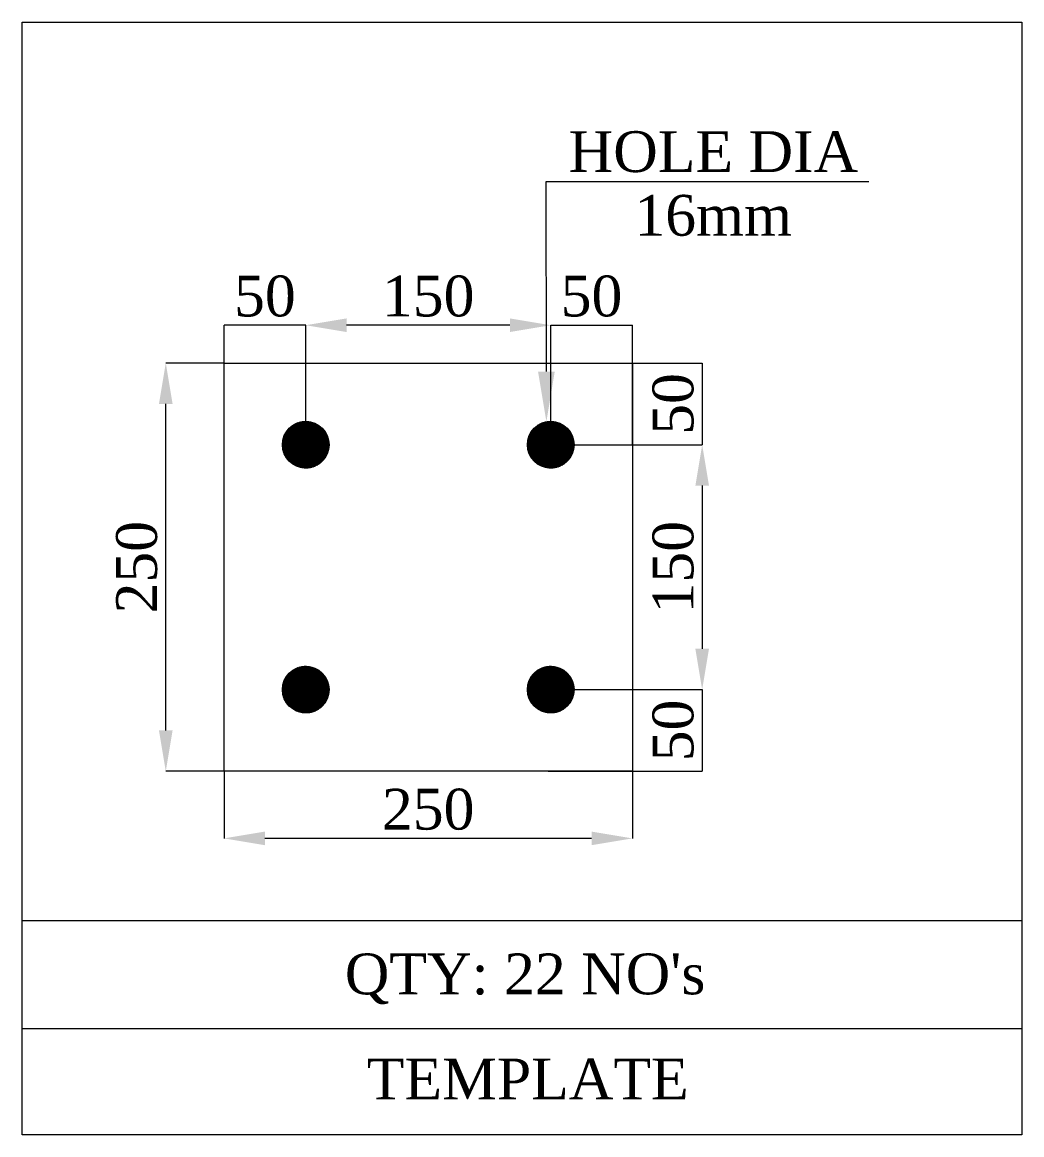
# Model space of a CAD drawing. Header units: millimetres. Extents: x 0 to 13151789, y -1482478 to 0.
# Drawn here: x 12844352 to 12844964, y -1357423 to -1356742 of the extents above; entities that cross this region are included whole.
import ezdxf

# ---------------------------------------------------------------- set-up
doc = ezdxf.new("R2010")
doc.units = ezdxf.units.MM
doc.header["$LTSCALE"] = 0.4
doc.header["$MEASUREMENT"] = 0
doc.header["$PDMODE"] = 66
doc.layers.get('Defpoints').update_dxf_attribs({"lineweight": 0})
for name, color, linetype, lineweight in [('Bolt', 255, 'Continuous', 0), ('HATCH', 8, 'Continuous', 0), ('Layer 1', 7, 'Continuous', 0), ('Other object type', 1, 'Continuous', 0), ('TEXT', 7, 'Continuous', 0)]:
    doc.layers.add(name, color=color, linetype=linetype, lineweight=lineweight)
doc.styles.add('style2', font='ARIALN.TTF')
doc.styles.add('TNROMAN', font='times.ttf')
doc.dimstyles.new('shahid', dxfattribs={"dimtxt": 37.0005, "dimasz": 20, "dimexe": 8, "dimexo": 10, "dimgap": 5, "dimtad": 3, "dimdec": 0, "dimrnd": 1, "dimzin": 0, "dimdsep": 46, "dimtxsty": 'style2', "dimcen": 0.09, "dimclrt": 1, "dimadec": 0, "dimazin": 0, "dimtfac": 1, "dimtdec": 0, "dimtix": 1, "dimtmove": 1, "dimatfit": 3, "dimfxl": 1, "dimtolj": 1, "dimtzin": 0, "dimlwd": 5, "dimlwe": 5, "dimarcsym": 0})

# ---------------------------------------------------------------- blocks, each defined once
blk = doc.blocks.new('*D307')
at = {"layer": 'Defpoints', "color": 0, "linetype": 'ByBlock', "lineweight": 0, "ltscale": 0.0025, "transparency": 16777216}
for p in [(12844725.79, -1356927.61), (12844675.79, -1357000.82), (12844725.79, -1357000.82)]:
    blk.add_point(p, dxfattribs=at)
at = {"layer": 'Layer 1', "color": 8, "linetype": 'ByBlock', "lineweight": 5, "ltscale": 0.0025, "transparency": 16777216}
for p, q in [((12844675.79, -1357000.82), (12844675.79, -1356927.61)), ((12844675.79, -1356927.61), (12844725.79, -1356927.61)), ((12844725.79, -1357000.82), (12844725.79, -1356927.61))]:
    blk.add_line(p, q, dxfattribs=at)
at = {"layer": 'Layer 1', "color": 2, "linetype": 'ByBlock', "lineweight": 0, "ltscale": 0.0025, "transparency": 16777216, "insert": (12844700.79, -1356909.89), "char_height": 25, "attachment_point": 5, "style": 'TNROMAN'}
blk.add_mtext('\\A1;50', dxfattribs=at)
blk = doc.blocks.new('*D308')
at = {"layer": 'Defpoints', "color": 0, "linetype": 'ByBlock', "lineweight": 0, "ltscale": 0.0025, "transparency": 16777216}
for p in [(12844525.79, -1356927.61), (12844525.79, -1357000.82), (12844675.79, -1357000.82)]:
    blk.add_point(p, dxfattribs=at)
at = {"layer": 'Layer 1', "color": 8, "linetype": 'ByBlock', "lineweight": 5, "ltscale": 0.0025, "transparency": 16777216}
for p, q in [((12844525.79, -1357000.82), (12844525.79, -1356927.61)), ((12844650.79, -1356927.61), (12844550.79, -1356927.61)), ((12844675.79, -1357000.82), (12844675.79, -1356927.61))]:
    blk.add_line(p, q, dxfattribs=at)
at = {"layer": 'Layer 1', "color": 8, "linetype": 'ByBlock', "lineweight": 0, "ltscale": 0.0025, "transparency": 16777216}
for points in [[(12844550.79, -1356923.44), (12844550.79, -1356931.77), (12844525.79, -1356927.61)], [(12844650.79, -1356923.44), (12844650.79, -1356931.77), (12844675.79, -1356927.61)]]:
    blk.add_solid(points, dxfattribs=at)
at = {"layer": 'Layer 1', "color": 2, "linetype": 'ByBlock', "lineweight": 0, "ltscale": 0.0025, "transparency": 16777216, "insert": (12844600.79, -1356909.89), "char_height": 25, "attachment_point": 5, "style": 'TNROMAN'}
blk.add_mtext('\\A1;150', dxfattribs=at)
blk = doc.blocks.new('*D309')
at = {"layer": 'Defpoints', "color": 0, "linetype": 'ByBlock', "lineweight": 0, "ltscale": 0.0025, "transparency": 16777216}
for p in [(12844475.79, -1356927.61), (12844475.79, -1357002.35), (12844525.79, -1357000.82)]:
    blk.add_point(p, dxfattribs=at)
at = {"layer": 'Layer 1', "color": 8, "linetype": 'ByBlock', "lineweight": 5, "ltscale": 0.0025, "transparency": 16777216}
for p, q in [((12844475.79, -1357002.35), (12844475.79, -1356927.61)), ((12844525.79, -1356927.61), (12844475.79, -1356927.61)), ((12844525.79, -1357000.82), (12844525.79, -1356927.61))]:
    blk.add_line(p, q, dxfattribs=at)
at = {"layer": 'Layer 1', "color": 2, "linetype": 'ByBlock', "lineweight": 0, "ltscale": 0.0025, "transparency": 16777216, "insert": (12844500.79, -1356909.89), "char_height": 25, "attachment_point": 5, "style": 'TNROMAN'}
blk.add_mtext('\\A1;50', dxfattribs=at)
blk = doc.blocks.new('*D306')
at = {"layer": 'Defpoints', "color": 0, "linetype": 'ByBlock', "lineweight": 0, "ltscale": 0.0025, "transparency": 16777216}
for p in [(12844675.79, -1356950.82), (12844675.79, -1357000.82), (12844768.56, -1357000.82)]:
    blk.add_point(p, dxfattribs=at)
at = {"layer": 'Layer 1', "color": 8, "linetype": 'ByBlock', "lineweight": 5, "ltscale": 0.0025, "transparency": 16777216}
for p, q in [((12844675.79, -1356950.82), (12844768.56, -1356950.82)), ((12844768.56, -1356950.82), (12844768.56, -1357000.82)), ((12844675.79, -1357000.82), (12844768.56, -1357000.82))]:
    blk.add_line(p, q, dxfattribs=at)
at = {"layer": 'Layer 1', "color": 2, "linetype": 'ByBlock', "lineweight": 0, "ltscale": 0.0025, "transparency": 16777216, "insert": (12844750.84, -1356975.82), "char_height": 25, "attachment_point": 5, "rotation": 90, "style": 'TNROMAN'}
blk.add_mtext('\\A1;50', dxfattribs=at)
blk = doc.blocks.new('*D310')
at = {"layer": 'Defpoints', "color": 0, "linetype": 'ByBlock', "lineweight": 0, "ltscale": 0.0025, "transparency": 16777216}
for p in [(12844675.79, -1357000.82), (12844675.79, -1357150.82), (12844768.56, -1357150.82)]:
    blk.add_point(p, dxfattribs=at)
at = {"layer": 'Layer 1', "color": 8, "linetype": 'ByBlock', "lineweight": 5, "ltscale": 0.0025, "transparency": 16777216}
for p, q in [((12844675.79, -1357000.82), (12844768.56, -1357000.82)), ((12844768.56, -1357025.82), (12844768.56, -1357125.82)), ((12844675.79, -1357150.82), (12844768.56, -1357150.82))]:
    blk.add_line(p, q, dxfattribs=at)
at = {"layer": 'Layer 1', "color": 8, "linetype": 'ByBlock', "lineweight": 0, "ltscale": 0.0025, "transparency": 16777216}
for points in [[(12844764.39, -1357025.82), (12844772.73, -1357025.82), (12844768.56, -1357000.82)], [(12844764.39, -1357125.82), (12844772.73, -1357125.82), (12844768.56, -1357150.82)]]:
    blk.add_solid(points, dxfattribs=at)
at = {"layer": 'Layer 1', "color": 2, "linetype": 'ByBlock', "lineweight": 0, "ltscale": 0.0025, "transparency": 16777216, "insert": (12844750.84, -1357075.82), "char_height": 25, "attachment_point": 5, "rotation": 90, "style": 'TNROMAN'}
blk.add_mtext('\\A1;150', dxfattribs=at)
blk = doc.blocks.new('*D311')
at = {"layer": 'Defpoints', "color": 0, "linetype": 'ByBlock', "lineweight": 0, "ltscale": 0.0025, "transparency": 16777216}
for p in [(12844675.79, -1357150.82), (12844674.3, -1357200.82), (12844768.56, -1357200.82)]:
    blk.add_point(p, dxfattribs=at)
at = {"layer": 'Layer 1', "color": 8, "linetype": 'ByBlock', "lineweight": 5, "ltscale": 0.0025, "transparency": 16777216}
for p, q in [((12844675.79, -1357150.82), (12844768.56, -1357150.82)), ((12844768.56, -1357150.82), (12844768.56, -1357200.82)), ((12844674.3, -1357200.82), (12844768.56, -1357200.82))]:
    blk.add_line(p, q, dxfattribs=at)
at = {"layer": 'Layer 1', "color": 2, "linetype": 'ByBlock', "lineweight": 0, "ltscale": 0.0025, "transparency": 16777216, "insert": (12844750.84, -1357175.82), "char_height": 25, "attachment_point": 5, "rotation": 90, "style": 'TNROMAN'}
blk.add_mtext('\\A1;50', dxfattribs=at)
blk = doc.blocks.new('*D312')
at = {"layer": 'Defpoints', "color": 0, "linetype": 'ByBlock', "lineweight": 0, "ltscale": 0.0025, "transparency": 16777216}
for p in [(12844475.79, -1357200.82), (12844725.79, -1357200.82), (12844475.79, -1357241.94)]:
    blk.add_point(p, dxfattribs=at)
at = {"layer": 'Layer 1', "color": 8, "linetype": 'ByBlock', "lineweight": 5, "ltscale": 0.0025, "transparency": 16777216}
for p, q in [((12844475.79, -1357200.82), (12844475.79, -1357241.94)), ((12844725.79, -1357200.82), (12844725.79, -1357241.94)), ((12844700.79, -1357241.94), (12844500.79, -1357241.94))]:
    blk.add_line(p, q, dxfattribs=at)
at = {"layer": 'Layer 1', "color": 8, "linetype": 'ByBlock', "lineweight": 0, "ltscale": 0.0025, "transparency": 16777216}
for points in [[(12844500.79, -1357237.77), (12844500.79, -1357246.1), (12844475.79, -1357241.94)], [(12844700.79, -1357237.77), (12844700.79, -1357246.1), (12844725.79, -1357241.94)]]:
    blk.add_solid(points, dxfattribs=at)
at = {"layer": 'Layer 1', "color": 2, "linetype": 'ByBlock', "lineweight": 0, "ltscale": 0.0025, "transparency": 16777216, "insert": (12844600.79, -1357224.22), "char_height": 25, "attachment_point": 5, "style": 'TNROMAN'}
blk.add_mtext('\\A1;250', dxfattribs=at)
blk = doc.blocks.new('*D313')
at = {"layer": 'Defpoints', "color": 0, "linetype": 'ByBlock', "lineweight": 0, "ltscale": 0.0025, "transparency": 16777216}
for p in [(12844440.09, -1356950.82), (12844475.79, -1356950.82), (12844475.79, -1357200.82)]:
    blk.add_point(p, dxfattribs=at)
at = {"layer": 'Layer 1', "color": 8, "linetype": 'ByBlock', "lineweight": 5, "ltscale": 0.0025, "transparency": 16777216}
for p, q in [((12844475.79, -1356950.82), (12844440.09, -1356950.82)), ((12844440.09, -1357175.82), (12844440.09, -1356975.82)), ((12844475.79, -1357200.82), (12844440.09, -1357200.82))]:
    blk.add_line(p, q, dxfattribs=at)
at = {"layer": 'Layer 1', "color": 8, "linetype": 'ByBlock', "lineweight": 0, "ltscale": 0.0025, "transparency": 16777216}
for points in [[(12844435.92, -1356975.82), (12844444.26, -1356975.82), (12844440.09, -1356950.82)], [(12844435.92, -1357175.82), (12844444.26, -1357175.82), (12844440.09, -1357200.82)]]:
    blk.add_solid(points, dxfattribs=at)
at = {"layer": 'Layer 1', "color": 2, "linetype": 'ByBlock', "lineweight": 0, "ltscale": 0.0025, "transparency": 16777216, "insert": (12844422.37, -1357075.82), "char_height": 25, "attachment_point": 5, "rotation": 90, "style": 'TNROMAN'}
blk.add_mtext('\\A1;250', dxfattribs=at)

msp = doc.modelspace()

# ---------------------------------------------------------------- hatches: boundary and pattern name
at = {"layer": 'HATCH', "lineweight": 0}
h = msp.add_hatch(dxfattribs=at)
h.set_pattern_fill('ANSI31', color=8)
h.set_pattern_definition([(45, (5242252.3567, -2043300.86571), (-0.0883883476483, 0.0883883476483), [])])
h.paths.add_polyline_path([(12844540.09, -1357000.82, -1), (12844511.49, -1357000.82, -1)])
h = msp.add_hatch(dxfattribs=at)
h.set_pattern_fill('ANSI31', color=8)
h.set_pattern_definition([(45, (5242102.3567, -2043300.86571), (-0.0883883476483, 0.0883883476483), [])])
h.paths.add_polyline_path([(12844690.09, -1357000.82, -1), (12844661.49, -1357000.82, -1)])
h = msp.add_hatch(dxfattribs=at)
h.set_pattern_fill('ANSI31', color=8)
h.set_pattern_definition([(45, (5242252.3567, -2043450.86571), (-0.0883883476483, 0.0883883476483), [])])
h.paths.add_polyline_path([(12844540.09, -1357150.82, -1), (12844511.49, -1357150.82, -1)])
h = msp.add_hatch(dxfattribs=at)
h.set_pattern_fill('ANSI31', color=8)
h.set_pattern_definition([(45, (5242102.3567, -2043450.86571), (-0.0883883476483, 0.0883883476483), [])])
h.paths.add_polyline_path([(12844690.09, -1357150.82, -1), (12844661.49, -1357150.82, -1)])

# ---------------------------------------------------------------- linework, layer by layer
at = {"layer": 'Bolt', "lineweight": 0, "ltscale": 20}
msp.add_solid([(12844668.06, -1356956.04), (12844673.17, -1356986.67), (12844678.27, -1356956.04)], dxfattribs=at)
at = {"layer": 'Layer 1', "linetype": 'ByBlock', "lineweight": 0, "ltscale": 0.0025}
msp.add_lwpolyline([(12844725.79, -1357200.82), (12844475.79, -1357200.82), (12844475.79, -1356950.82), (12844725.79, -1356950.82)], close=True, dxfattribs=at)
at = {"layer": 'Other object type', "color": 241, "lineweight": 0}
for p, q in [((12844352.21, -1357292.25), (12844964.24, -1357292.25)), ((12844352.21, -1357358.32), (12844964.24, -1357358.32))]:
    msp.add_line(p, q, dxfattribs=at)
msp.add_lwpolyline([(12844352.21, -1356742.03), (12844964.24, -1356742.03), (12844964.24, -1357423.46), (12844352.21, -1357423.46)], close=True, dxfattribs=at)
at = {"layer": 'Other object type', "color": 8, "lineweight": 0}
for centre in [(12844525.79, -1357000.82), (12844675.79, -1357000.82), (12844525.79, -1357150.82), (12844675.79, -1357150.82)]:
    msp.add_circle(centre, 14.3, dxfattribs=at)
at = {"layer": 'TEXT', "lineweight": 0}
for p, q in [((12844673.1, -1356839.5), (12844870.68, -1356839.5)), ((12844673.17, -1356956.04), (12844673.1, -1356839.5))]:
    msp.add_line(p, q, dxfattribs=at)

# ---------------------------------------------------------------- texts
at = {"layer": 'TEXT', "lineweight": 0, "style": 'TNROMAN'}
for s, p in [('HOLE DIA ', (12844686.82, -1356833.75)), ('16mm', (12844727.06, -1356872.77)), ("QTY: 22 NO's", (12844549.73, -1357337.42)), ('TEMPLATE ', (12844563.14, -1357401.8))]:
    msp.add_text(s, height=25, dxfattribs=at).set_placement(p)

# ---------------------------------------------------------------- dimensions: what is measured, and where the dimension line sits
at = {"layer": 'Layer 1', "linetype": 'ByBlock', "lineweight": 0, "ltscale": 0.0025}
for base, p1, p2, angle, picture, middle in [((12844475.79, -1356927.61), (12844525.79, -1357000.82), (12844475.79, -1357002.35), 180, '*D309', (12844500.79, -1356909.89)), ((12844525.79, -1356927.61), (12844675.79, -1357000.82), (12844525.79, -1357000.82), 180, '*D308', (12844600.79, -1356909.89)), ((12844768.56, -1357150.82), (12844675.79, -1357000.82), (12844675.79, -1357150.82), 90, '*D310', (12844750.84, -1357075.82)), ((12844768.56, -1357200.82), (12844675.79, -1357150.82), (12844674.3, -1357200.82), 90, '*D311', (12844750.84, -1357175.82))]:
    dim = msp.add_linear_dim(base=base, p1=p1, p2=p2, angle=angle, dimstyle='shahid', override={"dimtxt": 25, "dimasz": 25, "dimexe": 0, "dimexo": 0, "dimtxsty": 'TNROMAN', "dimclrd": 8, "dimclre": 8, "dimclrt": 2}, dxfattribs=at)
    dim.commit()
    dim.dimension.update_dxf_attribs({"geometry": picture, "text_midpoint": middle})
for p1, p2, distance, picture, middle in [((12844675.79, -1357000.82), (12844725.79, -1357000.82), 73.22, '*D307', (12844700.79, -1356909.89)), ((12844475.79, -1357200.82), (12844475.79, -1356950.82), 35.7, '*D313', (12844422.37, -1357075.82)), ((12844675.79, -1356950.82), (12844675.79, -1357000.82), 92.77, '*D306', (12844750.84, -1356975.82)), ((12844725.79, -1357200.82), (12844475.79, -1357200.82), 41.11, '*D312', (12844600.79, -1357224.22))]:
    dim = msp.add_aligned_dim(p1=p1, p2=p2, distance=distance, dimstyle='shahid', override={"dimtxt": 25, "dimasz": 25, "dimexe": 0, "dimexo": 0, "dimtxsty": 'TNROMAN', "dimclrd": 8, "dimclre": 8, "dimclrt": 2}, dxfattribs=at)
    dim.commit()
    dim.dimension.update_dxf_attribs({"geometry": picture, "text_midpoint": middle})

doc.saveas('drawing.dxf')
